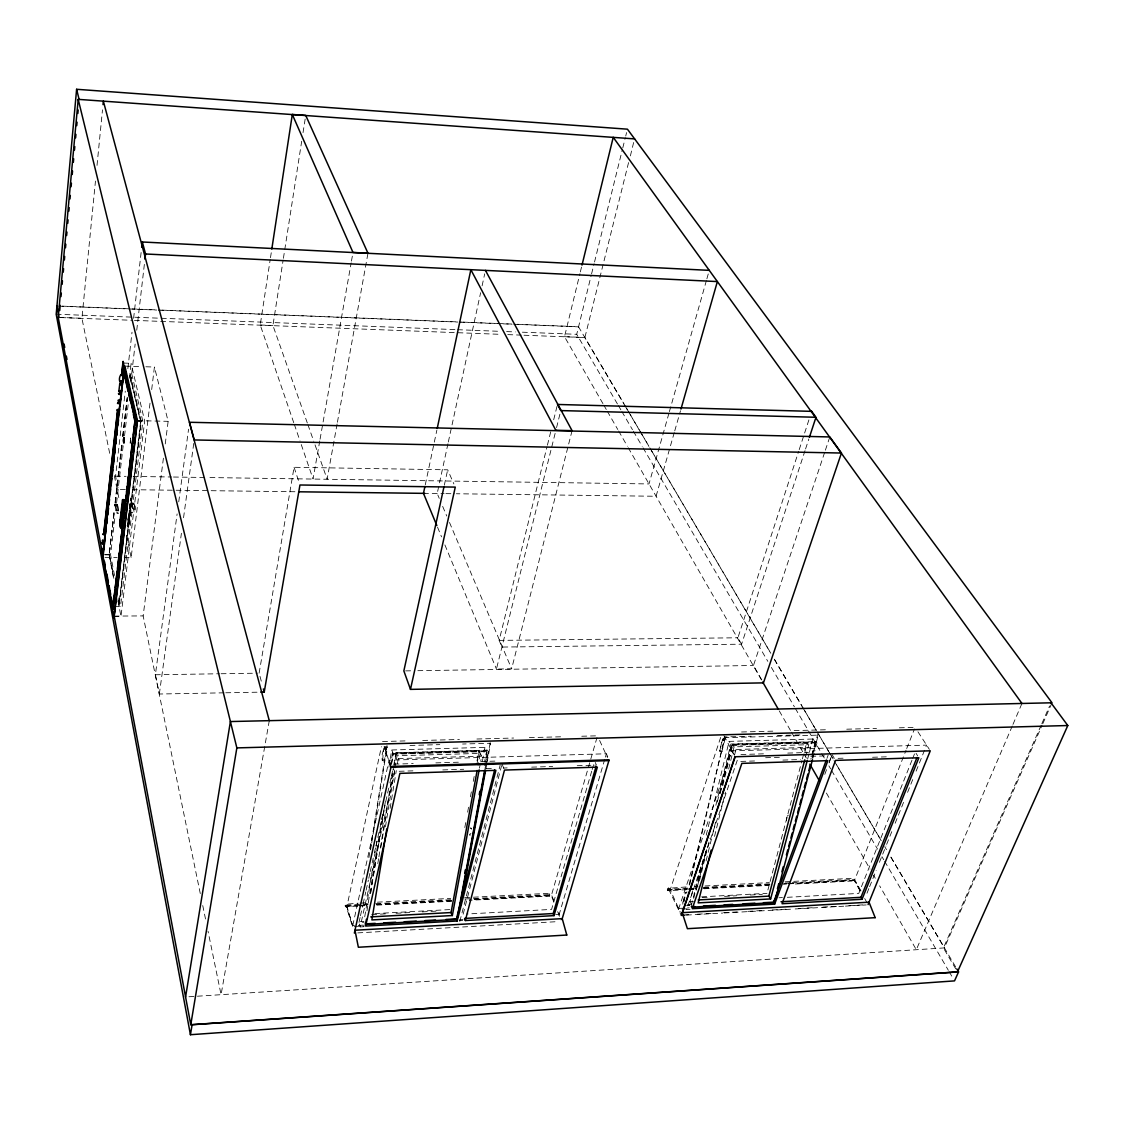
<?xml version="1.0" encoding="UTF-8"?>
<svg xmlns="http://www.w3.org/2000/svg" width="1124" height="1124" viewBox="0 0 1124 1124"><rect width="100%" height="100%" fill="white"/><g stroke="black" fill="none" stroke-linecap="round" stroke-linejoin="round"><path stroke-width="0.75" stroke-dasharray="5 3.75" d="M130.51 440.411L130.215 443.249L130.454 437.91M128.642 523.25L128.628 524.121L128.656 523.208M129.26 518.712C127.771 525.048 131.185 516.506 127.953 519.738L127.827 518.782L129.625 518.782M130.356 511.167C129.794 508.652 130.342 513.134 130.229 512.038C135.526 514.16 136.397 508.104 134.318 504.479M131.255 501.36L130.679 498.199L131.831 501.445M133.039 504.493L131.972 504.311L133.124 509.959L130.131 510.127L130.328 511.125M129.415 519.457L128.951 521.733M131.41 500.335L131.466 501.079M132.815 504.465L134.009 503.664A19.01 2.88 -89.1 0 1 135.203 509.172L135.175 509.102M127.967 519.653C129.822 520.707 129.653 517.223 129.415 519.625M109.688 453.309L81.912 318.289L95.47 181.048M97.015 165.411L102.495 109.829M125.34 489.614L118.329 489.53L115.575 476.183L125.284 391.18M127.855 368.63L132.014 332.198M133.601 318.317L141.329 250.666M113.875 512.755L109.112 554.849L114.255 512.769M115.084 502.906L121.87 443.235M122.671 436.295L127.237 397.306M129.429 378.268L131.072 363.305L123.612 363.066M114.03 512.769L109.225 554.469L113.819 578.396M115.224 502.344L122.024 443.263M122.825 436.323L127.223 398.093M115.463 502.344L122.263 443.278M123.064 436.323L127.462 398.093M357.685 906.127L345.475 906.759L345.209 905.508A3.99 0.998 87.8 0 1 345.518 904.286L358.177 903.176M114.55 575.502L110.574 554.849L115.168 515.045M116.573 502.92L123.162 445.807M124.539 435.845L128.543 401.198M130.735 382.16L135.147 344.056M136.749 330.203L144.757 260.923M127.799 520.721L128.431 515.495M129.26 508.512L130.3 499.801M130.258 503.875L127.391 525.99M127.771 526.58L130.539 498.002M117.978 598.909L118.961 604.038L140.612 421.837L129.822 375.5L140.851 421.837L119.004 606.482L141.273 421.275L130.019 373.07L130.061 375.514M131.873 502.049L128.965 526.243L127.532 526.622M114.479 606.496L120.507 606.468L142.86 421.317L131.564 373.112M113.65 616.584L120.971 616.528L144.687 421.036L131.072 363.305M124.16 557.546L131.143 557.56L150.405 399.947M151.684 389.564L154.424 367.042L142.27 366.663M200.283 893.552L143.141 615.91L163.458 457.819M165.242 443.924L168.15 421.331L154.424 367.042M384.211 748.781C383.087 745.76 389.073 745.999 386.712 748.809C387.358 765.936 377.776 764.067 384.071 748.415C387.921 746.111 386.445 751.296 384.141 748.247M224.013 692.82L159.341 694.014L155.379 674.765L177.114 513.921M178.744 501.824L188.565 429.185M159.341 694.014L181.414 533.268M183.549 517.714L193.988 441.676M385.349 749.146C383.888 748.036 388.483 749.891 384.225 748.725M385.434 748.528L385.982 747.924M385.012 749.062L386.558 748.963M722.339 739.831C724.643 734.492 727.073 743.006 722.339 739.887C728.254 739.971 719.107 740.126 724.629 739.817M719.655 750.958L722.128 751.352L719.655 750.958L722.353 739.732M129.527 518.066L129.611 518.571M129.653 519.246L129.12 517.883M682.844 902.797L682.816 904.244M293.743 422.68L260.234 324.991L270.224 259.419M270.491 257.691L271.544 250.793M687.115 892.02L685.345 892.4L686.933 893.144M307.316 422.975L272.921 325.482L283.136 260.051M283.403 258.323L301.696 141.245M303.03 132.632L305.461 117.135M382.23 760.26C383.972 758.054 381.472 745.184 387.204 747.277M368.883 857.71L386.895 745.296M370.583 849.87L371.412 844.686M371.693 842.944L387.232 746.069M364.724 916.819L375.838 848.03M376.118 846.302L377.228 839.431M388.904 767.186L391.686 749.989L484.936 747.376L486.636 750.762L484.739 761.074M366.958 910.861L381.415 821.532M381.696 819.803L382.539 814.661M390.323 766.554L392.557 752.799L487.479 750.115L488.181 751.506L486.271 761.777M370.555 892.976L384.239 808.563M384.52 806.835L385.363 801.665M391.503 763.758L393.189 753.431L391.686 749.989M370.583 893.468L384.801 805.796M391.489 764.531L393.161 754.218L392.557 752.799M377.776 863.696L378.633 858.497M378.914 856.769L393.555 766.807M393.836 765.079L395.803 752.968L478.908 750.607L481.676 756.157L480.721 761.299M380.924 847.201L393.597 769.308M393.878 767.58L396.14 753.74L479.288 751.366L476.773 765.051M385.434 826.8L394.763 769.631M395.044 767.903L397.025 755.778L480.285 753.375L478.079 765.36M390.112 808.367L396.294 770.614M397.418 763.744L398.261 758.588L395.803 752.968M259.124 673.15L294.067 467.289L447.675 469.804L453.885 483.952M686.89 889.674L667.768 890.672L667.361 889.477A3.794 1.489 85.7 0 1 667.811 888.325L687.607 886.864M269.282 720.653L221.077 994.684L208.038 931.262M319.764 440.931L313.048 478.964L299.996 440.889M320.073 439.189L351.166 262.833M351.461 261.105L352.992 252.45M337.102 423.973L327.126 479.175L313.722 441.156M337.411 422.245L367.969 253.209M464.816 827.531L465.757 822.403M467.64 812.146L468.582 807.018M470.45 796.761L471.392 791.633M473.274 781.377L474.202 776.248M477.026 760.864L478.908 750.607M479.47 768.142L480.412 762.999M482.421 760.99L484.936 747.376M484.627 765.514L487.479 750.115M485.006 768.633L485.947 763.491M486.088 764.868L490.233 742.5M485.835 769.069L486.79 763.899M487.113 762.184L490.626 743.245L462.582 744.018M425.279 484.809L433.962 443.839M434.314 442.125L436.857 430.183M130.089 510.226L130.215 512.08M352.613 926.26L346.951 906.267L381.415 746.659M447.956 443.741L437.194 493.52L439.245 498.353M448.321 442.027L451.665 426.586M452.045 424.872L480.622 292.704M482.098 285.833L484.697 273.82M444.331 485.132L447.675 469.804M607.747 756.789L606.37 753.768L389.059 760.175L352.529 926.612L345.841 905.326A2.88 0.717 87.8 0 0 345.475 906.759M360.087 917.493L358.949 922.607L364.162 922.242M360.467 915.793L362.729 905.579M363.108 903.865L365.75 891.936M366.129 890.236L368.391 880.008M368.77 878.308L369.894 873.193M370.274 871.493L374.053 854.451M374.433 852.751L375.557 847.636M375.936 845.936L379.715 828.894M380.095 827.194L389.522 784.594M389.902 782.894L391.04 777.78M391.419 776.08L392.922 769.266M363.684 926.724L360.186 926.907L395.072 770.024M723.35 740.519L724.32 740.491M682.886 902.502L685.373 892.245M719.711 751.113L722.395 740.07M683.617 901.687L685.752 892.878M683.884 901.799L684.952 897.402M602.928 403.614L564.515 336.694L579.928 273.638M580.335 271.938L581.586 266.824M689.181 884.307L724.966 736.937L751.197 736.22M721.847 751.577L724.713 740.407M689.644 885.08L724.966 736.937M691.372 903.963L689.995 901.631L693.325 888.002M706.223 835.146L729.111 741.376L812.75 739.03L815.167 742.219L810.699 759.079M691.274 905.719L700.856 866.576M715.847 805.304L730.839 744.032L815.968 741.601L816.951 742.908L814.717 751.31M693.705 898.371L703.638 857.823M717.281 802.058L731.345 744.622L815.167 742.219M696.29 890.124L706.308 849.238M720.077 793.038L731.752 745.352L729.111 741.376M697.273 887.005L706.434 849.604M720.175 793.516L732.258 744.214L806.821 742.093L810.741 747.319L735.925 749.511L732.258 744.214M699.409 880.977L709.834 838.462M722.76 785.76L732.764 744.945L807.355 742.809L804.7 752.897M706.083 860.9L716.114 820.042M728.661 768.985L734.084 746.87L808.774 744.706L805.22 758.166M805.023 450.64L741.587 644.192L501.978 647.059L499.154 640.385L546.981 446.888M547.402 445.188L551.182 429.916M553.696 419.73L557.054 406.143M617.427 403.952L576.724 334.306L591.14 275.619M591.561 273.919L594.104 263.704M594.526 262.004L622.359 149.604M622.78 147.904L625.323 137.69M625.745 135.99L626.588 132.576M714.527 836.425L725.43 792.111M734.66 754.626L735.925 749.511M572.074 430.647L511.645 668.808L496.443 669.047L556.141 429.298M556.563 427.598L560.792 410.583M129.429 518.571L129.148 519.906M628.569 162.587L584.873 337.551L523.531 335.219M630.381 155.885L634.526 138.814M459.814 921.385L500.166 765.093M463.158 914.205L501.599 765.613M767.903 889.969L801.96 760.583M802.396 758.897L806.821 742.093M807.608 759.107L808.957 754.049M809.392 752.363L812.75 739.03M812.301 754.654L817.668 734.408M812.399 755.047L815.968 741.601M811.935 758.742L818.216 735.124L725.472 737.667M812.933 758.04L814.282 752.996M668.921 413.309L648.998 483.938L206.816 477.517M669.398 411.623L706.42 280.452M706.884 278.766L708.317 273.722M674.274 432.529L656.079 496.26L456.386 493.759M674.751 430.857L680.498 410.724M597.013 737.499L551.336 895.617L469.242 899.888M591.702 771.204L551.575 909.4L466.629 914.023M592.193 769.519L594.16 762.774M558.965 915.189L604.895 758.784M605.386 757.112L606.37 753.768M741.587 644.192L737.906 637.786L798.672 451.314M799.206 449.642L809.519 418.016M805.571 448.968L808.859 438.964M720.639 737.47L670.129 890.025L687.523 889.112M761.777 679.978L753.459 665.492L824.833 451.848M825.381 450.19L829.807 436.941M678.489 909.302L731.78 750.888L926.597 745.114L925.291 748.373M737.274 760.245L686.609 909.541L690.066 909.344M826.941 758.377L828.149 755.103M829.203 762.227L831.634 755.693M824.791 774.366L826.618 769.42M829.062 762.845L831.507 756.255M860.436 890.967L854.493 880.387L906.07 750.172M906.717 748.542L914.458 729.012M911.986 760.189L858.764 893.411L784.173 897.486M912.632 758.559L914.585 753.684M866.983 893.243L868.95 888.353M869.611 886.724L876.158 870.454M879.432 862.319L885.993 846.035M886.639 844.405L892.54 829.765M895.154 823.246L904.328 800.457M907.602 792.322L912.843 779.297M916.116 771.162L924.631 750.003M382.216 760.091L383.987 759.641L384.689 760.639M1012.288 725.992L916.313 949.738L879.656 885.838M1012.977 724.39L1021.955 703.455M1041.147 725.233L943.429 947.982L955.737 968.874M1041.85 723.631L1049.577 705.998M197.417 996.215L944.371 947.911L1042.145 725.205M1042.847 723.603L1051.994 702.781M787.151 816.235L788.346 815.111M130.651 438.472L130.679 442.533M723.392 740.252C727.073 741.404 720.442 738.58 725.401 738.58M131.972 503.201L131.845 504.058M470.928 833.53L469.298 834.528M386.656 748.64L385.153 747.91M553.865 902.024L551.097 895.252L550.015 894.718A2.796 0.955 86.6 0 0 549.538 896.109L469.312 900.296M127.855 525.498L128.867 526.074L127.012 525.582M134.192 511.785L133.854 511.912M469.663 835.315L470.563 834.907M345.953 905.213L361.773 904.342M553.781 900.493L551.055 893.861L549.58 893.721A3.864 1.307 86.6 0 0 549.172 894.901L549.538 896.109M687.776 888.143L668.302 889.295A2.74 1.082 85.7 0 0 667.768 890.672M860.956 890.896L854.451 879.319L852.076 878.757A3.681 1.742 84.3 0 0 851.556 879.881L852.048 881.033L792.94 884.124M859.804 890.306L854.114 880.176L852.666 879.699A2.655 1.264 84.3 0 0 852.048 881.033M188.958 996.763L196.082 996.3M357.797 932.892L556.24 921.708M685.148 914.894L688.633 914.697M697.344 914.205L714.766 913.222M723.477 912.73L739.156 911.845M747.867 911.353L763.547 910.468M772.258 909.976L789.68 909.007M798.391 908.515L814.071 907.63M822.782 907.138L838.462 906.253M848.915 905.663L864.595 904.778M686.455 915.091L722.648 913.053M724.376 912.955L793.418 909.049M795.16 908.951L843.702 906.211M845.431 906.113L866.239 904.932M778.974 897.767L782.444 897.57M360.368 921.596L363.867 921.413M687.691 904.455L691.134 904.258M686.427 905.326L689.869 905.143L686.469 905.396M363.221 925.108L352.725 925.698L345.967 903.808M459.477 919.797L462.976 919.601M555.72 914.486L559.232 914.29L558.01 911.227M354.271 926.513L364.766 925.937M459.238 920.711L462.737 920.514M678.784 908.417L689.237 907.841M681.973 909.105L690.67 908.628M374.84 913.587L449.797 909.583M371.665 914.599L385.616 913.854M396.084 913.292L411.777 912.449M422.245 911.887L436.196 911.143M701.657 896.84L767.018 893.327M702.121 897.612L710.719 897.149M724.488 896.404L736.529 895.758M750.298 895.027L762.353 894.381M689.995 901.631L693.438 901.448M359.919 903.092L368.658 902.642M377.383 902.179L450.682 898.399M464.648 897.669L550.156 893.243M694.562 886.499L698.046 886.316M705.001 885.965L769.364 882.621M785.016 881.806L852.863 878.294M363.516 904.258L368.756 903.977M375.739 903.626L450.808 899.72M464.76 898.989L550.296 894.549M345.166 905.972L367.815 904.792M376.371 904.342L451.497 900.436M474.159 899.256L551.097 895.252M703.427 887.328L769.547 883.886M785.198 883.071L790.425 882.79M792.153 882.705L853.06 879.53M346.951 906.267L357.432 905.719M359.188 905.621L367.913 905.171M376.652 904.722L451.764 900.802M359.427 906.028L368.152 905.579M376.877 905.129L451.876 901.209M667.277 889.927L686.947 888.901M688.689 888.817L697.4 888.353M703.764 888.016L770.53 884.546M783.709 883.843L787.179 883.661M788.922 883.576L854.114 880.176M689.265 889.014L696.22 888.663M703.174 888.297L769.266 884.841M783.189 884.11L786.659 883.928M788.402 883.843L854.493 880.387M688.633 889.576L697.316 889.126M704.27 888.761L768.605 885.403M399.189 771.289L416.625 770.741M442.772 769.926L463.706 769.266M486.369 768.549L495.08 768.282M503.664 768.015L507.163 767.903M531.68 767.144L552.685 766.484M577.202 765.711L596.451 765.107L595.242 762.423M740.8 761.412L754.822 760.976M782.88 760.091L800.414 759.543M843.07 758.194L834.387 758.475L832.125 754.611M872.561 757.267L888.171 756.775M394.06 764.151L413.211 763.575M435.859 762.887L460.236 762.156M481.142 761.524L498.55 761.004M740.941 754.513L763.477 753.825M787.755 753.094L808.549 752.462M765.627 757.731L779.522 757.295M810.783 756.326L824.679 755.904M393.189 753.431L486.636 750.762M393.161 754.218L488.181 751.506M731.752 745.352L816.951 742.908M398.261 758.588L481.676 756.157M382.525 741.517L406.986 740.871M422.722 740.449L459.421 739.48M476.899 739.016L513.598 738.032M529.334 737.625L564.29 736.698M581.768 736.234L597.504 735.813M741.559 731.991L774.872 731.106M794.148 730.6L825.704 729.757M846.737 729.195L876.537 728.408M899.326 727.804L915.105 727.383M410.007 745.451L439.807 744.636M777.443 735.503L803.674 734.787M225.769 692.777L260.726 692.145M155.379 674.765L219.349 673.768M221.091 673.74L257.396 673.178M405.595 670.888L410.836 670.803M417.833 670.691L753.459 665.492M499.154 640.385L737.906 637.786M114.198 616.092L143.141 615.91M104.954 557.504L117.177 557.532M104.855 554.441L109.45 554.469L113.721 576.696M104.729 554.834L110.574 554.849M127.799 518.979L129.653 519.007M132.337 489.699L174.375 490.233M176.131 490.247L209.415 490.668M211.172 490.696L296.989 491.764M423.467 493.352L444.135 493.605M445.877 493.633L454.644 493.745M134.95 508.989L133.18 509.144A19.01 2.852 -89.1 0 0 131.986 503.636L133.868 503.383M128.993 511.055L130.173 511.069M115.575 476.183L126.099 476.337M133.124 476.436L171.719 476.998M173.475 477.026L205.06 477.489M132.168 503.131L133.756 503.201M137.465 420.629L168.15 421.331M136.917 420.868L144.687 421.036M136.482 421.163L142.86 421.317M124.89 366.115L140.528 366.607M56.2 314.214L159.608 318.204M161.364 318.261L455.796 329.627M457.552 329.697L499.618 331.327M506.629 331.594L515.382 331.931M522.393 332.198L576.724 334.306M58.209 317.375L81.912 318.289M260.234 324.991L272.921 325.482M564.515 336.694L584.775 337.467L623.932 403.952M60.836 317.572L132.702 320.312M134.444 320.382L500.742 334.348M507.753 334.615L521.775 335.149M62.157 306.135L130.426 308.861M132.168 308.931L160.17 310.041M161.926 310.112L461.219 322.04M462.976 322.11L515.48 324.204M517.223 324.274L578.481 326.705L625.745 406.916M58.687 306.149L126.956 308.875M128.712 308.945L156.714 310.055M158.47 310.126L457.791 322.054M459.547 322.124L512.052 324.204M513.808 324.274L578.579 326.859M668.471 887.848L669.834 888.929L680.217 911.957M668.625 889.14L681.284 915.386M128.74 526.088L128.262 523.011M470.436 828.346L471.209 828.683M470.703 827.615L471.729 829.231M724.39 739.409L723.758 739.48A1.784 0.787 83.7 0 0 723.589 739.999M917.943 731.78L929.365 749.385M916.046 753.319L917.662 755.848M626.63 408.433L629.299 412.958M630.185 414.475L640.863 432.599M641.762 434.117L650.656 449.221M651.541 450.724L770.797 653.156M774.352 659.198L803.716 709.047M804.615 710.551L817.963 733.213M818.848 734.717L830.411 754.359M831.31 755.876L833.081 758.897M836.649 764.938L881.146 840.471M890.925 857.078L955.892 967.357M624.832 405.455L627.501 409.993M628.386 411.496L639.064 429.635M639.963 431.138L648.857 446.256M649.756 447.759L770.797 653.269M774.366 659.31L801.96 706.153M802.845 707.67L816.193 730.333M817.092 731.836L828.655 751.478M829.554 752.996L833.109 759.037M833.994 760.555L881.174 840.64M884.743 846.681L886.513 849.702M890.967 857.261L944.371 947.911M618.312 405.469L620.968 410.007M621.853 411.524L632.475 429.705M633.36 431.209L642.197 446.354M643.083 447.872L767.847 661.376M771.387 667.431L794.387 706.799M795.272 708.317L824.468 758.293M828.894 765.865L830.664 768.886M831.549 770.404L877.549 849.14M881.975 856.713L883.745 859.748M884.63 861.265L948.333 970.279M949.218 971.796L952.759 977.852M603.799 405.146L606.426 409.712M607.297 411.229L617.764 429.48M618.65 430.998L627.375 446.214M628.246 447.731L761.805 680.484M779.269 710.902L790.608 730.684M791.479 732.202L806.329 758.068M826.407 793.052L870.046 869.105M873.545 875.189L875.287 878.237M864.679 898.526L867.236 903.064M723.898 735.532L735.208 756.775M731.78 750.888L733.354 753.839M599.626 740.463L607.452 757.534M442.659 506.39L446.762 516.042M449.488 522.463L511.645 668.808M437.531 527.198L441.549 536.865M444.893 544.929L496.443 669.047M502.035 763.927L504.479 770.066M557.659 911.648L560.806 919.854M130.454 437.924L130.665 438.936M307.892 424.633L313.132 439.512M294.319 424.324L299.42 439.231M294.067 467.289L299.406 483.376M389.059 760.175L390.618 764.868M384.127 746.35L391.054 767.313M359.357 924.04L360.186 926.907M259.981 676.311L262.103 684.193M114.269 475.522L119.537 501.163M126.576 535.347L131.143 557.56M202.742 905.551L205.917 920.977M118.849 597.87L120.507 606.468M118.076 600.623L118.737 604.038M109.084 554.455L113.721 578.944M118.006 601.017L120.971 616.528M786.926 817.176L786.407 820.211L786.926 817.176M130.567 441.563L130.51 440.72L130.567 441.521"/><path stroke-width="1.5" d="M120.24 525.063L120.31 524.543M120.633 523.362L120.366 519.316L120.324 523.419L120.928 520.791M121.968 509.256L121.617 513.57M122.923 502.302L123.022 502.428M123.485 439.147L123.78 438.318L123.949 443.109L124.019 437.643L123.654 442.463L123.415 440.088M121.49 512.53L121.575 511.603M120.619 374.896L123.162 375.852C120.338 370.274 116.741 383.93 122.404 382.511L121.996 381.472M119.875 381.724L120.9 381.134M123.542 440.004L123.598 439.034M120.788 520.791C120.577 520.103 119.973 521.929 120.872 520.019M123.022 501.992L122.923 502.105M123.752 441.451L123.907 440.102M120.198 525.568L120.184 524.669M185.572 996.974L230.406 721.552L1051.994 702.781L627.431 129.176L76.615 89.288L56.2 314.214L190.434 1034.712L954.529 980.887L958.561 971.895L956.777 968.874M634.624 138.898L78.202 99.362L58.209 317.375L101.933 550.634M59.727 310.533L60.204 305.292M61.005 296.581L61.328 293.097M62.129 284.372L62.452 280.888M63.253 272.163L63.576 268.678M64.377 259.953L64.7 256.469M65.501 247.744L65.824 244.259M66.625 235.534L66.948 232.05M67.749 223.325L68.072 219.84M68.873 211.129L69.182 207.631M69.997 198.92L70.306 195.421M71.107 186.71L71.43 183.226M72.231 174.501L72.554 171.017M73.355 162.292L73.678 158.807M74.479 150.082L74.802 146.598M75.603 137.873L75.926 134.388M76.727 125.663L77.05 122.179M77.851 113.454L78.174 109.969M103.015 104.616L103.352 101.146L269.282 720.653M121.209 391.475L118.835 391.307L119.72 384.394M124.89 366.115L137.465 420.629L113.988 618.355L101.497 552.797L101.891 549.327M102.481 544.1L102.874 540.63M103.661 533.675L117.542 410.218M119.313 394.58L119.692 391.096M120.872 380.671L120.479 384.141L121.771 384.071M121.462 375.444L123.022 361.535L123.612 363.066M104.082 531.933L117.781 410.232M121.701 375.458L123.261 361.549M104.588 531.821L105.178 526.608M105.754 521.381L106.148 517.911M106.738 512.684L107.328 507.472M107.918 502.245L108.508 497.033M109.098 491.806L109.688 486.594M110.278 481.367L110.658 477.897M111.445 470.928L111.838 467.458M112.428 462.231L113.018 457.018M113.608 451.792L114.002 448.307M114.788 441.353L115.182 437.882M115.955 430.913L116.348 427.443M116.938 422.217L117.528 417.004M122.628 371.763L123.022 368.293M102.663 555.242L123.809 370.119L135.358 420.488L113.004 609.278L102.663 555.242L113.004 609.278M102.888 555.242L123.809 370.119M103.267 554.834L104.054 547.894M104.448 544.438L105.038 539.239M105.614 534.041L106.204 528.842M106.794 523.644L107.384 518.445M107.778 514.975L108.564 508.048M108.958 504.578L109.534 499.379M110.124 494.181L110.714 488.982M111.107 485.512L111.894 478.585M112.288 475.115L112.878 469.916M113.468 464.718L114.044 459.519M114.634 454.321L115.224 449.122M115.814 443.924L116.404 438.725M116.798 435.269L117.388 430.071M117.978 424.872L118.554 419.673M119.144 414.475L119.734 409.276M120.127 405.806L120.914 398.879M121.308 395.409L121.898 390.211M122.488 385.012L123.064 379.814M141.736 247.196L142.327 241.997L709.258 270.364M144.954 259.194L145.558 253.996L142.327 241.997M119.678 523.868L122.516 499.66L123.303 502.878M120.816 519.035L120.844 523.953M122.347 505.997L123.12 499.478L124.202 500.096M123.359 503.482L120.507 527.718L119.734 524.472M121.097 527.901L123.991 503.412M124.609 503.383L121.631 527.788M124.848 503.397L121.87 527.887M112.976 606.51L114.817 590.915M115.224 587.445L117.065 571.863M117.472 568.393L119.327 552.797M119.734 549.341L121.575 533.745M121.982 530.275L126.085 495.628M126.492 492.157L127.11 486.959M127.518 483.503L128.333 476.576M128.74 473.106L130.595 457.51M131.002 454.04L132.843 438.458M133.25 434.988L134.894 421.135L133.363 414.475M112.779 609.278L135.105 420.488L123.57 370.105M114.69 607.915L113.988 618.355M115.294 602.717L115.716 599.261M116.334 594.062L116.952 588.864M117.36 585.407L117.978 580.209M118.596 575.01L119.214 569.812M119.622 566.356L120.24 561.157M120.858 555.958L121.476 550.76M121.884 547.304L122.713 540.377M123.12 536.907L123.738 531.708M124.16 528.252L124.975 521.325M125.382 517.855L126 512.656M126.422 509.2L127.04 504.002M127.658 498.803L128.276 493.605M128.684 490.148L129.302 484.95M129.92 479.751L130.539 474.553M130.946 471.097L131.564 465.898M131.972 462.428L132.59 457.229M133.208 452.045L133.826 446.846M134.234 443.376L134.852 438.177M135.47 432.993L136.088 427.794M136.51 424.324L136.917 420.868L137.297 422.526L123.022 361.535M113.749 618.355L137.058 422.512M120.212 525.498L120.212 524.753L121.069 527.929M271.811 249.064L292.31 114.465L305.728 115.421L367.969 253.209L352.992 252.45L292.31 114.465M365.848 922.692L366.396 919.263M386.754 828.964L371.875 919.924L452.34 915.54L479.147 769.856M1050.982 702.795L1067.8 725.528L957.493 971.867L190.771 1024.723L236.855 747.896L78.202 99.362M190.434 1034.712L192.106 1024.737L958.561 971.895M260.726 692.145L264.224 692.075L299.953 484.992L455.276 487.099L410.471 689.377L763.449 682.872L841.44 453.042L829.807 436.941L189.492 422.273L194.227 439.948L841.44 453.042M452.34 915.54L451.061 912.548L477.138 770.488M464.648 873.362L465.28 869.948M479.231 794.626L479.864 791.198M484.683 770.347L457.047 919.376L365.567 924.42M460.236 904.23L485.132 770.024M460.587 905.045L485.512 770.783M103.366 549.341L101.694 549.819L101.652 548.681M121.954 384.858L119.58 384.689M118.835 391.307L119.678 390.787M424.914 486.523L423.467 493.352L436.857 525.582M437.208 428.469L470.858 269.69L555.818 430.267L572.074 430.647L485.442 270.392M443.966 486.847L403.853 670.916L410.471 689.377M354.355 933.089L391.138 766.442L609.138 759.796L561.958 919.601M582.007 265.123L613.226 137.311L1021.955 703.455M711.169 850.053L698.159 902.881L770.628 898.933L807.173 760.793M456.864 917.184L494.658 769.968M457.145 920.992L495.895 770.333L399.891 773.368L365.637 926.064L457.145 920.992L456.428 918.87L445.961 919.446M465.336 920.542L504.479 770.066L597.364 767.13L554.02 915.624L465.336 920.542L464.605 918.42L553.205 913.545L595.973 766.779M770.628 898.933L768.816 896.123L804.784 759.838M777.429 888.691L778.777 883.633M781.911 871.817L783.259 866.759M786.393 854.942L787.741 849.87M788.626 846.498L789.975 841.44M790.875 838.068L792.223 832.996M793.108 829.624L794.457 824.566M795.356 821.194L796.691 816.122M797.59 812.75L798.939 807.692M799.838 804.306L801.173 799.248M802.072 795.876L803.421 790.818M804.32 787.432L805.655 782.374M806.554 779.002L807.903 773.93M808.802 770.558L810.137 765.5M692.117 907.152L774.52 902.6L812.483 759.712M680.975 409.052L717.365 281.576L145.558 253.996M121.715 513.485L121.617 511.603M809.406 437.292L815.42 418.943M681.664 915.091L735.208 756.775M774.661 904.132L827.84 760.653L741.854 763.379L692.258 908.698L774.661 904.132L773.649 902.136L826.337 760.007M862.052 899.284L918.87 757.759L835.539 760.4L782.051 903.724L862.052 899.284L860.956 897.317L917.001 757.478M868.079 904.581L930.279 750.804L734.913 756.775L681.284 915.386L684.727 915.189M115.112 504.479C113.749 506.306 117.711 505.926 116.868 504.62M119.608 403.165L118.413 402.055L117.739 402.912L119.804 403.713L117.472 403.39L119.664 402.757M123.233 499.66L123.921 502.793M120.675 520.033L120.605 521.185M102.748 539.899L102.256 540.855L104.462 541.304M118.498 399.877L117.992 400.776L120.296 401.24L119.678 400.06M117.584 409.403C114.887 410.134 120.268 411.763 118.933 409.305M115.154 504.465L116.643 504.479M365.019 923.9L375.247 923.338M383.776 922.874L395.704 922.214M404.233 921.75L416.287 921.076M425.012 920.598L435.48 920.022M691.302 906.675L694.758 906.492M703.399 906.014L715.482 905.34M724.123 904.862L732.75 904.399M742.978 903.822L754.906 903.176M763.421 902.698L773.649 902.136M781.011 901.729L860.956 897.317M370.737 916.889L451.061 912.548M698.187 899.945L768.816 896.123M391.054 767.313L608.885 760.639M236.855 747.896L1067.8 725.528M102.888 542.625L101.947 543.552L103.998 543.173M118.315 402.856L119.228 402.982M120.352 520.44L120.914 521.157M101.497 552.797L102.031 554.441M298.745 491.792L424.858 493.366M120.732 384.155L121.912 384.703M118.048 513.331L117.051 512.783M123.766 439.273L123.78 439.554M123.682 441.437L123.598 440.566L123.626 441.282M773.607 901.195L774.52 902.6M762.676 682.001L778.398 709.385M809.814 764.151L819.424 780.885M121.28 527.479L120.942 525.372M553.205 913.545L554.02 915.624M263.367 688.928L264.224 692.075M124.455 499.983L124.778 502.779M124.216 499.983L124.343 500.7M76.615 89.288L79.13 99.502M123.851 372.887L128.038 391.18M128.796 394.51L130.328 401.17M121.926 520.257L122.066 521.213L121.898 520.454M56.917 305.925L59.08 317.502M64.068 344L64.714 347.442M66.344 356.069L66.99 359.511M104.56 561.719L105.206 565.161M106.822 573.774L108.438 582.387M109.084 585.829L110.7 594.456M111.346 597.898L112.007 601.34M114.198 616.092L190.771 1024.723M124.357 500.616L124.441 501.501M121.251 526.341L121.153 525.428M124.455 501.445L124.525 502.807M118.512 393.709L121.041 394.664L120.142 393.372L118.512 393.709M102.734 534.322L105.136 535.277L104.56 534.026L102.804 534.167M104.125 542.611L101.862 542.485L104.125 542.611M122.052 384.057L119.664 383.874L122.052 384.057M116.362 510.437L116.292 510.507A19.08 2.936 -89.6 0 0 115.027 504.971L117.065 504.985A19.08 2.951 -89.6 0 1 118.343 510.521L116.404 510.408M566.791 935.042L358.359 947.251L354.973 930.236L562.239 918.645L566.791 935.042M875.174 917.662L687.396 928.691L682.198 912.674L869.035 902.193L875.174 917.662M811.697 411.356L557.476 404.457L560.792 410.583L815.968 417.271L811.697 411.356"/></g></svg>
